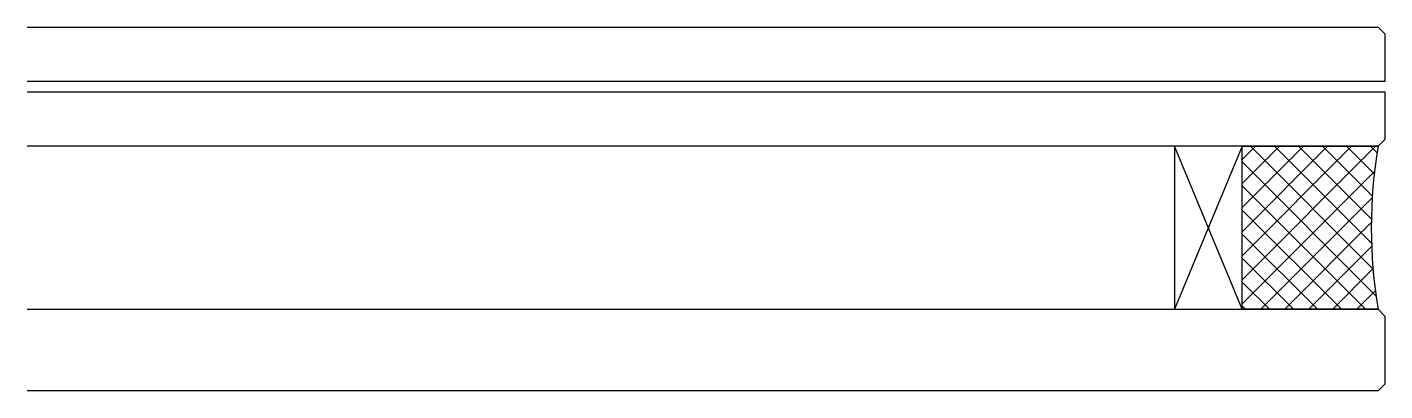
# Model space of a CAD drawing. Header units: millimetres. Extents: x 0 to 100, y 0 to 27.
import ezdxf

# ---------------------------------------------------------------- set-up
doc = ezdxf.new("R2010")
doc.units = ezdxf.units.MM
doc.header["$MEASUREMENT"] = 0
doc.layers.add('2-0', color=2, linetype='Continuous', true_color=0xffff00)
doc.layers.add('3-0', color=3, linetype='Continuous')

msp = doc.modelspace()

# ---------------------------------------------------------------- hatches: boundary and pattern name
at = {"layer": '3-0'}
h = msp.add_hatch(dxfattribs=at)
h.set_pattern_fill('ANSI37', color=256, scale=10, style=0)
h.set_pattern_definition([(45, (-7.8147, 36.373), (-0.883883, 0.883883), []), (135, (-7.8147, 36.373), (-0.883883, -0.883883), [])])
edge = h.paths.add_edge_path()
edge.add_line((89.5, 6), (89.5, 18))
edge.add_line((89.5, 18), (99.5, 18))
edge.add_arc((135.25, 12), 36.25, 170.4727, 189.5273)
edge.add_line((99.5, 6), (89.5, 6))

# ---------------------------------------------------------------- linework, layer by layer
for points in [[(0, 26.76), (99.5, 26.76), (100, 26.26), (100, 22.76), (0, 22.76)], [(0, 22), (100, 22), (100, 18.5), (99.5, 18), (0, 18)], [(0, 6), (99.5, 6), (100, 5.5), (100, 0.5), (99.5, 0), (0, 0)]]:
    msp.add_lwpolyline(points)
at = {"layer": '2-0'}
msp.add_lwpolyline([(84.5, 6), (89.5, 6), (89.5, 18), (84.5, 18)], close=True, dxfattribs=at)
msp.add_lwpolyline([(89.5, 6), (89.5, 18), (99.5, 18, 0.08333), (99.5, 6)], format="xyb", close=True, dxfattribs=at)
at = {"layer": '3-0'}
for p, q in [((89.5, 18), (84.5, 6)), ((89.5, 6), (84.5, 18))]:
    msp.add_line(p, q, dxfattribs=at)

doc.saveas('drawing.dxf')
